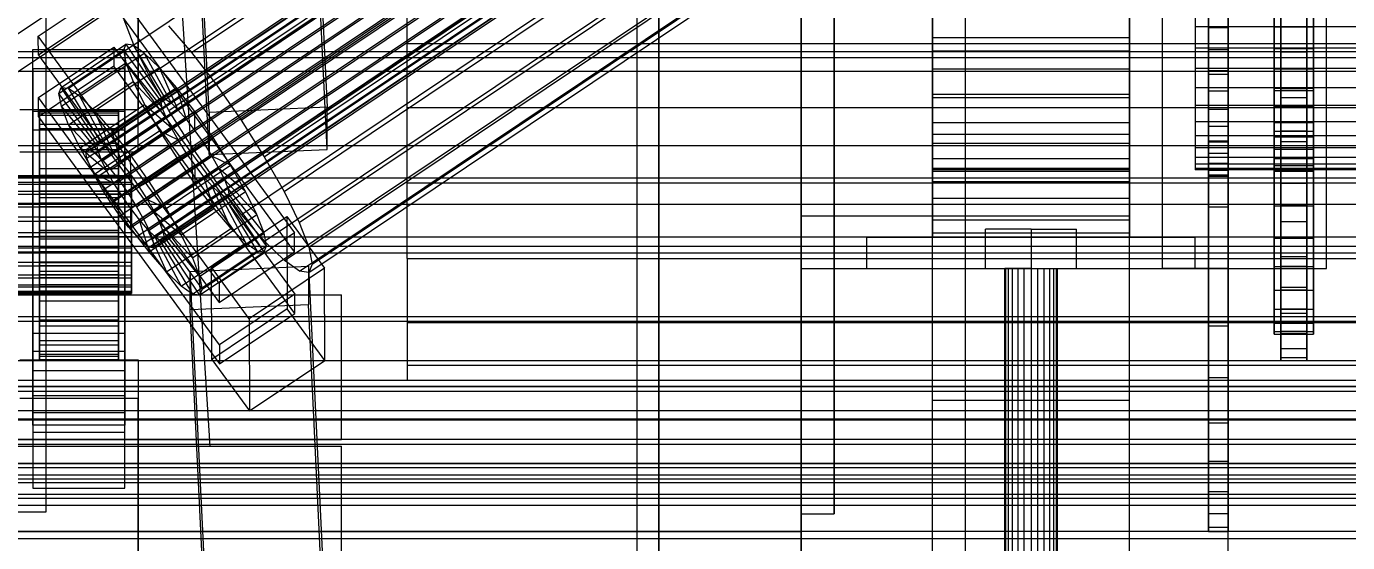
# Model space of a CAD drawing. Header units: millimetres. Extents: x -191664 to 191490, y -197311 to 10263.
# Drawn here: x 132 to 333.2, y -30899.7 to -30821.2 of the extents above; entities that cross this region are included whole.
import ezdxf

# ---------------------------------------------------------------- set-up
doc = ezdxf.new("R2010")
doc.units = ezdxf.units.MM
for name, color, linetype, lineweight in [('COTAS_USUARIO', 1, 'Continuous', 0), ('frontal_briquetadora', 7, 'Continuous', 0), ('frontal_C01', 7, 'Continuous', 0), ('frontal_C02', 7, 'Continuous', 0), ('frontal_C03', 7, 'Continuous', 0), ('frontal_C05', 7, 'Continuous', 0), ('frontal_C05-C03', 7, 'Continuous', 0), ('frontal_dos-mix', 7, 'Continuous', 0), ('frontal_mezcladora', 7, 'Continuous', 0), ('frontal_secador', 7, 'Continuous', 0)]:
    doc.layers.add(name, color=color, linetype=linetype, lineweight=lineweight)
doc.dimstyles.new('PLANTA_100', dxfattribs={"dimtxt": 250, "dimasz": 150, "dimexe": 150, "dimexo": 80, "dimgap": 100, "dimtad": 1, "dimtih": 1, "dimtoh": 1, "dimdec": 1, "dimdsep": 46, "dimcen": 0.09, "dimclrd": 1, "dimclre": 1, "dimclrt": 1, "dimadec": 0, "dimazin": 0, "dimtfac": 1, "dimtdec": 4, "dimtofl": 0, "dimtmove": 0, "dimatfit": 3, "dimfxl": 1, "dimtolj": 1, "dimtzin": 0, "dimarcsym": 0})

# ---------------------------------------------------------------- blocks, each defined once
blk = doc.blocks.new('*D104')
at = {"layer": 'COTAS_USUARIO', "color": 1, "lineweight": -2, "transparency": 16777216}
for p, q in [((1220, -30125), (1220, -29975)), ((100, -30275), (1370, -30275)), ((100, -30730), (1370, -30730)), ((1220, -30880), (1220, -31030))]:
    blk.add_line(p, q, dxfattribs=at)
at = {"layer": 'COTAS_USUARIO', "color": 1, "transparency": 16777216}
for points in [[(1195, -30125), (1245, -30125), (1220, -30275)], [(1195, -30880), (1245, -30880), (1220, -30730)]]:
    blk.add_solid(points, dxfattribs=at)
at = {"layer": 'Defpoints', "color": 0, "transparency": 16777216}
for p in [(20, -30275), (20, -30730), (1220, -30730)]:
    blk.add_point(p, dxfattribs=at)
blk = doc.blocks.new('*D105')
at = {"layer": 'COTAS_USUARIO', "color": 1, "lineweight": -2, "transparency": 16777216}
for p, q in [((1220, -30535), (1220, -30385)), ((100, -30685), (1370, -30685)), ((100, -30730), (1370, -30730)), ((1220, -30880), (1220, -31030))]:
    blk.add_line(p, q, dxfattribs=at)
at = {"layer": 'COTAS_USUARIO', "color": 1, "transparency": 16777216}
for points in [[(1195, -30535), (1245, -30535), (1220, -30685)], [(1195, -30880), (1245, -30880), (1220, -30730)]]:
    blk.add_solid(points, dxfattribs=at)
at = {"layer": 'Defpoints', "color": 0, "transparency": 16777216}
for p in [(20, -30685), (20, -30730), (1220, -30730)]:
    blk.add_point(p, dxfattribs=at)
blk = doc.blocks.new('*D112')
at = {"layer": 'COTAS_USUARIO', "color": 1, "lineweight": -2, "transparency": 16777216}
for p, q in [((1220, -30517.25), (1220, -30367.25)), ((100, -30667.25), (1370, -30667.25)), ((100, -30730), (1370, -30730)), ((1220, -30880), (1220, -31030))]:
    blk.add_line(p, q, dxfattribs=at)
at = {"layer": 'COTAS_USUARIO', "color": 1, "transparency": 16777216}
for points in [[(1195, -30517.25), (1245, -30517.25), (1220, -30667.25)], [(1195, -30880), (1245, -30880), (1220, -30730)]]:
    blk.add_solid(points, dxfattribs=at)
at = {"layer": 'Defpoints', "color": 0, "transparency": 16777216}
for p in [(20, -30667.25), (20, -30730), (1220, -30730)]:
    blk.add_point(p, dxfattribs=at)
blk = doc.blocks.new('*D113')
at = {"layer": 'COTAS_USUARIO', "color": 1, "lineweight": -2, "transparency": 16777216}
for p, q in [((1220, -30517.25), (1220, -30367.25)), ((100, -30667.25), (1370, -30667.25)), ((100, -30730), (1370, -30730)), ((1220, -30880), (1220, -31030))]:
    blk.add_line(p, q, dxfattribs=at)
at = {"layer": 'COTAS_USUARIO', "color": 1, "transparency": 16777216}
for points in [[(1195, -30517.25), (1245, -30517.25), (1220, -30667.25)], [(1195, -30880), (1245, -30880), (1220, -30730)]]:
    blk.add_solid(points, dxfattribs=at)
at = {"layer": 'Defpoints', "color": 0, "transparency": 16777216}
for p in [(20, -30667.25), (20, -30730), (1220, -30730)]:
    blk.add_point(p, dxfattribs=at)
blk = doc.blocks.new('*D114')
at = {"layer": 'COTAS_USUARIO', "color": 1, "lineweight": -2, "transparency": 16777216}
for p, q in [((1200, -30765), (1200, -30615)), ((80, -30915), (1350, -30915)), ((80, -31328.5), (1350, -31328.5)), ((1200, -31478.5), (1200, -31628.5))]:
    blk.add_line(p, q, dxfattribs=at)
at = {"layer": 'COTAS_USUARIO', "color": 1, "transparency": 16777216}
for points in [[(1175, -30765), (1225, -30765), (1200, -30915)], [(1175, -31478.5), (1225, -31478.5), (1200, -31328.5)]]:
    blk.add_solid(points, dxfattribs=at)
at = {"layer": 'Defpoints', "color": 0, "transparency": 16777216}
for p in [(0, -30915), (0, -31328.5), (1200, -31328.5)]:
    blk.add_point(p, dxfattribs=at)
blk = doc.blocks.new('*D120')
at = {"layer": 'COTAS_USUARIO', "color": 1, "lineweight": -2, "transparency": 16777216}
for p, q in [((1200, -30120), (1200, -29970)), ((80, -30270), (1350, -30270)), ((80, -30550), (1350, -30550)), ((1200, -30700), (1200, -30850))]:
    blk.add_line(p, q, dxfattribs=at)
at = {"layer": 'COTAS_USUARIO', "color": 1, "transparency": 16777216}
for points in [[(1175, -30120), (1225, -30120), (1200, -30270)], [(1175, -30700), (1225, -30700), (1200, -30550)]]:
    blk.add_solid(points, dxfattribs=at)
at = {"layer": 'Defpoints', "color": 0, "transparency": 16777216}
for p in [(0, -30270), (0, -30550), (1200, -30550)]:
    blk.add_point(p, dxfattribs=at)

msp = doc.modelspace()

# ---------------------------------------------------------------- linework, layer by layer
at = {"layer": 'frontal_briquetadora', "color": 251, "true_color": 0x53616b}
msp.add_line((315, -31000), (315, -30710), dxfattribs=at)
at = {"layer": 'frontal_C01', "color": 251, "true_color": 0x586d65}
for p, q in [((250, -31735.76), (250, -28680.37)), ((250, -28685.1), (250, -31740.5))]:
    msp.add_line(p, q, dxfattribs=at)
at = {"layer": 'frontal_C01', "color": 139, "true_color": 0x345e4e}
for p, q in [((228.3, -30987.38), (228.3, -30675.19)), ((228.3, -30680.88), (228.3, -30993.07))]:
    msp.add_line(p, q, dxfattribs=at)
at = {"layer": 'frontal_C01', "color": 139, "true_color": 0x354b57}
for p, q in [((159.83, -30834.27), (156.96, -30775.45)), ((174.94, -30774.66), (177.81, -30833.48)), ((177.81, -30839.88), (174.94, -30781.06)), ((159.83, -30840.67), (156.96, -30781.85)), ((149, -30788.78), (149, -30833.87)), ((149, -30840.27), (149, -30795.18)), ((430, -30825.93), (-430, -30825.93)), ((-425, -30827.99), (425, -30827.99)), ((149, -30833.87), (131, -30833.87)), ((149, -30840.27), (149, -30833.87)), ((177.81, -30833.48), (159.83, -30834.27)), ((177.81, -30839.88), (177.81, -30833.48)), ((159.83, -30834.27), (159.83, -30840.67)), ((425, -30839.36), (-425, -30839.36)), ((159.83, -30840.67), (177.81, -30839.88)), ((131, -30840.27), (149, -30840.27)), ((425, -30844.26), (-425, -30844.26)), ((-425, -30855.63), (425, -30855.63)), ((430, -30875.93), (-430, -30875.93)), ((430, -30880.93), (-430, -30880.93))]:
    msp.add_line(p, q, dxfattribs=at)
at = {"layer": 'frontal_C02', "color": 251, "true_color": 0x586d65}
for p, q in [((250, -31767.54), (250, -28976.99)), ((250, -28981.77), (250, -31772.31))]:
    msp.add_line(p, q, dxfattribs=at)
at = {"layer": 'frontal_C02', "color": 9, "true_color": 0xbac6cb}
for p, q in [((141.04, -30840.3), (354.84, -30697.06)), ((141.22, -30839.86), (355.02, -30696.62)), ((141.73, -30839.93), (355.53, -30696.69)), ((142.55, -30840.5), (356.35, -30697.26)), ((141.22, -30841.22), (355.02, -30697.98)), ((143.62, -30841.55), (357.42, -30698.3)), ((141.74, -30842.56), (355.54, -30699.32)), ((142.56, -30844.22), (356.36, -30700.98)), ((144.86, -30842.98), (358.66, -30699.74)), ((143.64, -30846.1), (357.43, -30702.86)), ((360, -30701.48), (146.2, -30844.72)), ((144.88, -30848.06), (358.68, -30704.82)), ((147.53, -30846.63), (361.33, -30703.39)), ((146.22, -30849.98), (360.02, -30706.74)), ((148.78, -30848.59), (362.58, -30705.35)), ((149.85, -30850.47), (363.65, -30707.23)), ((147.55, -30851.71), (361.35, -30708.47)), ((150.67, -30852.14), (364.47, -30708.9)), ((148.8, -30853.15), (362.6, -30709.91)), ((149.86, -30854.19), (363.66, -30710.95)), ((151.19, -30853.48), (364.99, -30710.23)), ((151.37, -30854.4), (365.17, -30711.15)), ((150.68, -30854.77), (364.48, -30711.53)), ((151.2, -30854.84), (364.99, -30711.6)), ((141.04, -30840.3), (141.22, -30839.86)), ((141.22, -30839.86), (141.73, -30839.93)), ((141.73, -30839.93), (142.55, -30840.5)), ((141.22, -30841.22), (141.04, -30840.3)), ((141.74, -30842.56), (141.22, -30841.22)), ((142.55, -30840.5), (143.62, -30841.55)), ((143.62, -30841.55), (144.86, -30842.98)), ((-148, -30843.83), (148, -30843.83)), ((-148, -30844.06), (148, -30844.06)), ((142.56, -30844.22), (141.74, -30842.56)), ((144.86, -30842.98), (146.2, -30844.72)), ((148, -30844.06), (148, -30843.83)), ((148, -30843.83), (148, -30844.22)), ((148, -30844.88), (148, -30844.06)), ((-148, -30844.22), (148, -30844.22)), ((-148, -30844.88), (148, -30844.88)), ((-148, -30845.19), (148, -30845.19)), ((143.64, -30846.1), (142.56, -30844.22)), ((144.88, -30848.06), (143.64, -30846.1)), ((146.2, -30844.72), (147.53, -30846.63)), ((148, -30844.22), (148, -30845.19)), ((148, -30846.25), (148, -30844.88)), ((148, -30845.19), (148, -30846.69)), ((-148, -30846.25), (148, -30846.25)), ((-148, -30846.69), (148, -30846.69)), ((-148, -30848.06), (148, -30848.06)), ((146.22, -30849.98), (144.88, -30848.06)), ((147.53, -30846.63), (148.78, -30848.59)), ((148, -30848.06), (148, -30846.25)), ((148, -30846.69), (148, -30848.6)), ((148, -30850.2), (148, -30848.06)), ((-148, -30848.6), (148, -30848.6)), ((147.55, -30851.71), (146.22, -30849.98)), ((148, -30848.6), (148, -30850.8)), ((148.78, -30848.59), (149.85, -30850.47)), ((148, -30850.2), (-148, -30850.2)), ((-148, -30850.8), (148, -30850.8)), ((148.8, -30853.15), (147.55, -30851.71)), ((148, -30852.51), (148, -30850.2)), ((148, -30850.8), (148, -30853.14)), ((149.85, -30850.47), (150.67, -30852.14)), ((150.67, -30852.14), (151.19, -30853.48)), ((-148, -30852.51), (148, -30852.51)), ((-148, -30853.14), (148, -30853.14)), ((148, -30854.85), (148, -30852.51)), ((148, -30853.14), (148, -30855.46)), ((149.86, -30854.19), (148.8, -30853.15)), ((150.68, -30854.77), (149.86, -30854.19)), ((151.19, -30853.48), (151.37, -30854.4)), ((-148, -30854.85), (148, -30854.85)), ((-148, -30855.46), (148, -30855.46)), ((148, -30857.05), (148, -30854.85)), ((148, -30855.46), (148, -30857.6)), ((151.2, -30854.84), (150.68, -30854.77)), ((151.37, -30854.4), (151.2, -30854.84)), ((-148, -30857.05), (148, -30857.05)), ((-148, -30857.6), (148, -30857.6)), ((148, -30858.97), (148, -30857.05)), ((148, -30857.6), (148, -30859.41)), ((-148, -30858.97), (148, -30858.97)), ((-148, -30859.41), (148, -30859.41)), ((148, -30860.46), (148, -30858.97)), ((148, -30859.41), (148, -30860.77)), ((-148, -30860.46), (148, -30860.46)), ((-148, -30860.77), (148, -30860.77)), ((-148, -30861.43), (148, -30861.43)), ((-148, -30861.6), (148, -30861.6)), ((-148, -30861.82), (148, -30861.82)), ((148, -30861.43), (148, -30860.46)), ((148, -30860.77), (148, -30861.6)), ((148, -30861.82), (148, -30861.43)), ((148, -30861.6), (148, -30861.82))]:
    msp.add_line(p, q, dxfattribs=at)
at = {"layer": 'frontal_C02', "color": 252, "true_color": 0x83939a}
for p, q in [((148.35, -30823.95), (332.66, -30700.47)), ((157.15, -30825.15), (341.46, -30701.67)), ((150.67, -30828.65), (334.98, -30705.17)), ((345.23, -30706.56), (160.92, -30830.05)), ((153.69, -30833.95), (338, -30710.47)), ((164.69, -30835.45), (349, -30711.96)), ((157.21, -30839.49), (341.52, -30716.01)), ((168.21, -30840.99), (352.52, -30717.5)), ((160.98, -30844.89), (345.29, -30721.41)), ((171.23, -30846.29), (355.54, -30722.8)), ((164.75, -30849.79), (349.06, -30726.3)), ((173.55, -30850.98), (357.86, -30727.5)), ((168.26, -30853.84), (352.57, -30730.36)), ((175.02, -30854.76), (359.33, -30731.28)), ((171.28, -30856.78), (355.58, -30733.3)), ((173.58, -30858.41), (357.89, -30734.92)), ((175.03, -30858.61), (359.34, -30735.12)), ((175.52, -30857.36), (359.83, -30733.88)), ((148.35, -30823.95), (146.89, -30820.18)), ((153.64, -30821.09), (157.15, -30825.15)), ((150.67, -30828.65), (148.35, -30823.95)), ((157.15, -30825.15), (160.92, -30830.05)), ((153.69, -30833.95), (150.67, -30828.65)), ((160.92, -30830.05), (164.69, -30835.45)), ((157.21, -30839.49), (153.69, -30833.95)), ((164.69, -30835.45), (168.21, -30840.99)), ((160.98, -30844.89), (157.21, -30839.49)), ((168.21, -30840.99), (171.23, -30846.29)), ((164.75, -30849.79), (160.98, -30844.89)), ((171.23, -30846.29), (173.55, -30850.98)), ((168.26, -30853.84), (164.75, -30849.79)), ((173.55, -30850.98), (175.02, -30854.76)), ((171.28, -30856.78), (168.26, -30853.84)), ((175.02, -30854.76), (175.52, -30857.36)), ((173.58, -30858.41), (171.28, -30856.78)), ((175.52, -30857.36), (175.03, -30858.61)), ((175.03, -30858.61), (173.58, -30858.41))]:
    msp.add_line(p, q, dxfattribs=at)
at = {"layer": 'frontal_C02', "color": 139, "true_color": 0x345e4e}
for p, q in [((228.3, -30756.94), (130, -30822.8)), ((228.3, -31041.76), (228.3, -30756.94)), ((130, -30828.54), (228.3, -30762.68)), ((228.3, -30762.68), (228.3, -31047.5))]:
    msp.add_line(p, q, dxfattribs=at)
at = {"layer": 'frontal_C02', "color": 139, "true_color": 0x354b57}
for p, q in [((133.81, -30822.65), (145.28, -30814.96)), ((145.28, -30814.96), (172.81, -30852.56)), ((145.29, -30817.89), (133.82, -30825.57)), ((172.82, -30855.48), (145.29, -30817.89)), ((133.82, -30825.57), (133.81, -30822.65)), ((161.34, -30860.24), (133.81, -30822.65)), ((133, -30827.62), (133, -30824.69)), ((133, -30824.69), (147, -30824.69)), ((133, -30870.6), (133, -30824.69)), ((133.82, -30825.57), (161.35, -30863.16)), ((133.85, -30832), (145.32, -30824.32)), ((145.32, -30824.32), (145.33, -30827.24)), ((145.32, -30824.32), (172.85, -30861.91)), ((147, -30824.69), (147, -30827.62)), ((147, -30824.69), (147, -30870.6)), ((147, -30827.62), (133, -30827.62)), ((133, -30827.62), (133, -30873.52)), ((145.33, -30827.24), (133.86, -30834.92)), ((172.86, -30864.83), (145.33, -30827.24)), ((147, -30873.52), (147, -30827.62)), ((133.86, -30834.92), (133.85, -30832)), ((161.38, -30869.59), (133.85, -30832)), ((133, -30836.97), (133, -30834.05)), ((133, -30834.05), (147, -30834.05)), ((133, -30879.95), (133, -30834.05)), ((147, -30834.05), (147, -30836.97)), ((147, -30834.05), (147, -30879.95)), ((133.86, -30834.92), (161.39, -30872.52)), ((147, -30836.97), (133, -30836.97)), ((133, -30836.97), (133, -30882.87)), ((147, -30882.87), (147, -30836.97)), ((430, -30848.25), (-430, -30848.25)), ((160.19, -30857.8), (171.66, -30850.11)), ((171.66, -30850.11), (171.72, -30864.14)), ((171.66, -30850.11), (177.39, -30857.95)), ((430, -30853.25), (-430, -30853.25)), ((172.81, -30852.56), (161.34, -30860.24)), ((172.82, -30855.48), (172.81, -30852.56)), ((161.35, -30863.16), (172.82, -30855.48)), ((156.96, -30858.44), (174.94, -30857.65)), ((160.25, -30871.83), (160.19, -30857.8)), ((165.93, -30865.63), (160.19, -30857.8)), ((177.39, -30857.95), (165.93, -30865.63)), ((174.94, -30857.65), (174.94, -30863.5)), ((174.94, -30857.65), (177.81, -30917.03)), ((177.45, -30871.97), (177.39, -30857.95)), ((156.96, -30864.29), (156.96, -30858.44)), ((159.83, -30917.82), (156.96, -30858.44)), ((161.34, -30860.24), (161.35, -30863.16)), ((172.85, -30861.91), (161.38, -30869.59)), ((172.86, -30864.83), (172.85, -30861.91)), ((174.94, -30863.5), (156.96, -30864.29)), ((171.72, -30864.14), (160.25, -30871.83)), ((177.45, -30871.97), (171.72, -30864.14)), ((177.81, -30922.87), (174.94, -30863.5)), ((159.83, -30923.67), (156.96, -30864.29)), ((161.39, -30872.52), (172.86, -30864.83)), ((165.93, -30865.63), (165.98, -30879.66)), ((133, -30881.84), (133, -30867.81)), ((133, -30867.81), (147, -30867.81)), ((133, -30877.37), (133, -30867.81)), ((147, -30867.81), (147, -30881.84)), ((147, -30867.81), (147, -30877.37)), ((161.38, -30869.59), (161.39, -30872.52)), ((131, -30871.9), (149, -30871.9)), ((147, -30870.6), (133, -30870.6)), ((133, -30870.6), (133, -30873.52)), ((147, -30873.52), (147, -30870.6)), ((149, -30871.9), (149, -30877.75)), ((149, -30871.9), (149, -30917.42)), ((160.25, -30871.83), (165.98, -30879.66)), ((165.98, -30879.66), (177.45, -30871.97)), ((133, -30873.52), (147, -30873.52)), ((149, -30877.75), (131, -30877.75)), ((147, -30877.37), (133, -30877.37)), ((133, -30877.37), (133, -30891.4)), ((147, -30891.4), (147, -30877.37)), ((149, -30923.27), (149, -30877.75)), ((147, -30879.95), (133, -30879.95)), ((133, -30879.95), (133, -30882.87)), ((147, -30882.87), (147, -30879.95)), ((147, -30881.84), (133, -30881.84)), ((133, -30881.84), (133, -30891.4)), ((147, -30891.4), (147, -30881.84)), ((133, -30882.87), (147, -30882.87)), ((133, -30891.4), (147, -30891.4))]:
    msp.add_line(p, q, dxfattribs=at)
at = {"layer": 'frontal_C02', "color": 155, "true_color": 0x617580}
for p, q in [((137.31, -30830.44), (147.14, -30823.85)), ((138.4, -30830.59), (148.23, -30824)), ((147.14, -30823.85), (146.78, -30824.78)), ((148.23, -30824), (147.14, -30823.85)), ((147.14, -30823.85), (152.69, -30832.17)), ((149.95, -30825.22), (148.23, -30824)), ((148.23, -30824), (153.2, -30832.24)), ((136.95, -30831.37), (146.78, -30824.78)), ((140.12, -30831.8), (149.95, -30825.22)), ((146.78, -30824.78), (152.51, -30832.62)), ((146.78, -30824.78), (147.15, -30826.73)), ((152.21, -30827.41), (149.95, -30825.22)), ((149.95, -30825.22), (154.02, -30832.82)), ((137.32, -30833.31), (147.15, -30826.73)), ((142.38, -30834), (152.21, -30827.41)), ((147.15, -30826.73), (152.69, -30833.54)), ((147.15, -30826.73), (148.25, -30829.55)), ((154.83, -30830.45), (152.21, -30827.41)), ((152.21, -30827.41), (155.08, -30833.86)), ((138.42, -30836.14), (148.25, -30829.55)), ((148.25, -30829.55), (153.21, -30834.87)), ((148.25, -30829.55), (149.99, -30833.07)), ((136.95, -30831.37), (137.31, -30830.44)), ((142.68, -30839.2), (136.95, -30831.37)), ((137.32, -30833.31), (136.95, -30831.37)), ((142.86, -30838.76), (137.31, -30830.44)), ((137.31, -30830.44), (138.4, -30830.59)), ((143.37, -30838.83), (138.4, -30830.59)), ((138.4, -30830.59), (140.12, -30831.8)), ((144.19, -30839.41), (140.12, -30831.8)), ((140.12, -30831.8), (142.38, -30834)), ((145, -30837.03), (154.83, -30830.45)), ((157.65, -30834.11), (154.83, -30830.45)), ((154.83, -30830.45), (156.33, -30835.3)), ((134, -30843.83), (134, -30833.84)), ((134, -30833.84), (134, -30834.32)), ((134, -30833.84), (146, -30833.84)), ((134, -30834.66), (134, -30833.84)), ((142.86, -30840.12), (137.32, -30833.31)), ((138.42, -30836.14), (137.32, -30833.31)), ((140.16, -30839.65), (149.99, -30833.07)), ((145.26, -30840.45), (142.38, -30834)), ((142.38, -30834), (145, -30837.03)), ((152.51, -30832.62), (142.68, -30839.2)), ((152.69, -30832.17), (142.86, -30838.76)), ((152.69, -30833.54), (142.86, -30840.12)), ((153.2, -30832.24), (143.37, -30838.83)), ((154.02, -30832.82), (144.19, -30839.41)), ((155.08, -30833.86), (145.26, -30840.45)), ((146, -30834.32), (146, -30833.84)), ((146, -30833.84), (146, -30843.83)), ((146, -30833.84), (146, -30834.66)), ((149.99, -30833.07), (154.03, -30836.54)), ((149.99, -30833.07), (152.25, -30837.03)), ((152.51, -30832.62), (152.69, -30832.17)), ((152.69, -30833.54), (152.51, -30832.62)), ((152.69, -30832.17), (153.2, -30832.24)), ((153.21, -30834.87), (152.69, -30833.54)), ((153.2, -30832.24), (154.02, -30832.82)), ((154.02, -30832.82), (155.08, -30833.86)), ((155.08, -30833.86), (156.33, -30835.3)), ((134, -30844.06), (134, -30834.32)), ((134, -30834.32), (134, -30836.05)), ((134, -30834.32), (146, -30834.32)), ((134, -30844.22), (134, -30834.66)), ((134, -30834.66), (146, -30834.66)), ((134, -30836.71), (134, -30834.66)), ((134, -30844.88), (134, -30836.05)), ((134, -30836.05), (134, -30838.93)), ((134, -30836.05), (146, -30836.05)), ((153.21, -30834.87), (143.38, -30841.46)), ((146, -30836.05), (146, -30834.32)), ((146, -30834.32), (146, -30844.06)), ((146, -30834.66), (146, -30844.22)), ((146, -30834.66), (146, -30836.71)), ((146, -30838.93), (146, -30836.05)), ((146, -30836.05), (146, -30844.88)), ((156.33, -30835.3), (146.5, -30841.88)), ((157.65, -30834.11), (147.82, -30840.7)), ((154.03, -30836.54), (153.21, -30834.87)), ((156.33, -30835.3), (157.66, -30837.03)), ((157.66, -30837.03), (157.65, -30834.11)), ((160.47, -30838.15), (157.65, -30834.11)), ((134, -30845.19), (134, -30836.71)), ((134, -30836.71), (146, -30836.71)), ((134, -30839.87), (134, -30836.71)), ((143.38, -30841.46), (138.42, -30836.14)), ((140.16, -30839.65), (138.42, -30836.14)), ((142.42, -30843.62), (152.25, -30837.03)), ((154.03, -30836.54), (144.2, -30843.13)), ((146.5, -30841.88), (145, -30837.03)), ((145, -30837.03), (147.82, -30840.7)), ((146, -30836.71), (146, -30845.19)), ((146, -30836.71), (146, -30839.87)), ((147.83, -30843.62), (157.66, -30837.03)), ((152.25, -30837.03), (155.1, -30838.42)), ((152.25, -30837.03), (154.88, -30841.18)), ((155.1, -30838.42), (154.03, -30836.54)), ((157.66, -30837.03), (159, -30838.95)), ((134, -30846.25), (134, -30838.93)), ((134, -30838.93), (134, -30842.76)), ((134, -30838.93), (146, -30838.93)), ((134, -30846.69), (134, -30839.87)), ((134, -30839.87), (146, -30839.87)), ((134, -30843.91), (134, -30839.87)), ((144.2, -30843.13), (140.16, -30839.65)), ((142.42, -30843.62), (140.16, -30839.65)), ((142.86, -30838.76), (142.68, -30839.2)), ((142.68, -30839.2), (142.86, -30840.12)), ((143.37, -30838.83), (142.86, -30838.76)), ((144.19, -30839.41), (143.37, -30838.83)), ((145.26, -30840.45), (144.19, -30839.41)), ((155.1, -30838.42), (145.27, -30845)), ((146, -30842.76), (146, -30838.93)), ((146, -30838.93), (146, -30846.25)), ((146, -30839.87), (146, -30846.69)), ((146, -30839.87), (146, -30843.91)), ((159, -30838.95), (149.17, -30845.53)), ((150.64, -30844.74), (160.47, -30838.15)), ((156.35, -30840.38), (155.1, -30838.42)), ((160.47, -30838.15), (159, -30838.95)), ((159, -30838.95), (160.25, -30840.91)), ((163.1, -30842.3), (160.47, -30838.15)), ((142.86, -30840.12), (143.38, -30841.46)), ((143.38, -30841.46), (144.2, -30843.13)), ((145.05, -30847.76), (154.88, -30841.18)), ((146.5, -30841.88), (145.26, -30840.45)), ((147.83, -30843.62), (146.5, -30841.88)), ((156.35, -30840.38), (146.52, -30846.97)), ((147.82, -30840.7), (147.83, -30843.62)), ((147.82, -30840.7), (150.64, -30844.74)), ((160.25, -30840.91), (150.42, -30847.5)), ((154.88, -30841.18), (156.35, -30840.38)), ((154.88, -30841.18), (157.7, -30845.22)), ((157.69, -30842.29), (156.35, -30840.38)), ((163.1, -30842.3), (160.25, -30840.91)), ((160.25, -30840.91), (161.32, -30842.79)), ((134, -30848.06), (134, -30842.76)), ((134, -30842.76), (134, -30847.27)), ((134, -30842.76), (146, -30842.76)), ((134, -30844.06), (134, -30843.83)), ((146, -30843.83), (134, -30843.83)), ((134, -30843.83), (134, -30844.22)), ((134, -30848.6), (134, -30843.91)), ((134, -30843.91), (146, -30843.91)), ((134, -30848.55), (134, -30843.91)), ((134, -30844.88), (134, -30844.06)), ((146, -30844.06), (134, -30844.06)), ((145.27, -30845), (142.42, -30843.62)), ((145.05, -30847.76), (142.42, -30843.62)), ((144.2, -30843.13), (145.27, -30845)), ((146, -30847.27), (146, -30842.76)), ((146, -30842.76), (146, -30848.06)), ((146, -30843.83), (146, -30844.06)), ((146, -30844.22), (146, -30843.83)), ((146, -30843.91), (146, -30848.6)), ((146, -30843.91), (146, -30848.55)), ((146, -30844.06), (146, -30844.88)), ((149.17, -30845.53), (147.83, -30843.62)), ((157.69, -30842.29), (147.86, -30848.88)), ((159.02, -30844.03), (149.19, -30850.61)), ((161.32, -30842.79), (151.49, -30849.37)), ((153.27, -30848.88), (163.1, -30842.3)), ((157.7, -30845.22), (157.69, -30842.29)), ((159.02, -30844.03), (157.69, -30842.29)), ((160.52, -30848.88), (159.02, -30844.03)), ((160.27, -30845.47), (159.02, -30844.03)), ((165.37, -30846.26), (161.32, -30842.79)), ((161.32, -30842.79), (162.14, -30844.45)), ((165.37, -30846.26), (163.1, -30842.3)), ((146, -30844.22), (134, -30844.22)), ((134, -30844.22), (134, -30845.19)), ((134, -30846.25), (134, -30844.88)), ((146, -30844.88), (134, -30844.88)), ((146, -30845.19), (134, -30845.19)), ((134, -30845.19), (134, -30846.69)), ((145.27, -30845), (146.52, -30846.97)), ((146, -30845.19), (146, -30844.22)), ((146, -30844.88), (146, -30846.25)), ((146, -30846.69), (146, -30845.19)), ((147.87, -30851.8), (157.7, -30845.22)), ((149.17, -30845.53), (150.64, -30844.74)), ((150.42, -30847.5), (149.17, -30845.53)), ((160.27, -30845.47), (150.44, -30852.05)), ((150.64, -30844.74), (153.27, -30848.88)), ((162.14, -30844.45), (152.31, -30851.04)), ((162.66, -30845.79), (152.83, -30852.38)), ((157.7, -30845.22), (160.52, -30848.88)), ((163.14, -30851.91), (160.27, -30845.47)), ((161.33, -30846.51), (160.27, -30845.47)), ((167.1, -30849.77), (162.14, -30844.45)), ((162.14, -30844.45), (162.66, -30845.79)), ((168.2, -30852.6), (162.66, -30845.79)), ((162.66, -30845.79), (162.84, -30846.71)), ((134, -30848.06), (134, -30846.25)), ((146, -30846.25), (134, -30846.25)), ((146, -30846.69), (134, -30846.69)), ((134, -30846.69), (134, -30848.6)), ((134, -30847.27), (134, -30850.2)), ((146, -30847.27), (134, -30847.27)), ((134, -30847.27), (134, -30852.17)), ((134, -30850.2), (134, -30848.06)), ((146, -30848.06), (134, -30848.06)), ((146.52, -30846.97), (145.05, -30847.76)), ((147.87, -30851.8), (145.05, -30847.76)), ((146, -30846.25), (146, -30848.06)), ((146, -30848.6), (146, -30846.69)), ((146, -30850.2), (146, -30847.27)), ((146, -30852.17), (146, -30847.27)), ((146, -30848.06), (146, -30850.2)), ((146.52, -30846.97), (147.86, -30848.88)), ((151.49, -30849.37), (150.42, -30847.5)), ((150.42, -30847.5), (153.27, -30848.88)), ((161.33, -30846.51), (151.5, -30853.09)), ((162.15, -30847.08), (152.32, -30853.67)), ((162.66, -30847.15), (152.83, -30853.74)), ((162.84, -30846.71), (153.01, -30853.3)), ((155.54, -30852.85), (165.37, -30846.26)), ((165.4, -30854.11), (161.33, -30846.51)), ((162.15, -30847.08), (161.33, -30846.51)), ((167.12, -30855.33), (162.15, -30847.08)), ((162.66, -30847.15), (162.15, -30847.08)), ((162.84, -30846.71), (162.66, -30847.15)), ((168.21, -30855.47), (162.66, -30847.15)), ((168.57, -30854.54), (162.84, -30846.71)), ((167.1, -30849.77), (165.37, -30846.26)), ((134, -30850.8), (134, -30848.55)), ((134, -30848.55), (146, -30848.55)), ((134, -30853.49), (134, -30848.55)), ((146, -30848.6), (134, -30848.6)), ((134, -30848.6), (134, -30850.8)), ((146, -30848.55), (146, -30850.8)), ((146, -30848.55), (146, -30853.49)), ((146, -30850.8), (146, -30848.6)), ((147.86, -30848.88), (147.87, -30851.8)), ((147.86, -30848.88), (149.19, -30850.61)), ((150.69, -30855.47), (160.52, -30848.88)), ((152.31, -30851.04), (151.49, -30849.37)), ((151.49, -30849.37), (155.54, -30852.85)), ((153.27, -30848.88), (155.54, -30852.85)), ((157.27, -30856.36), (167.1, -30849.77)), ((160.52, -30848.88), (163.14, -30851.91)), ((168.2, -30852.6), (167.1, -30849.77)), ((134, -30850.2), (146, -30850.2)), ((134, -30852.51), (134, -30850.2)), ((146, -30850.8), (134, -30850.8)), ((134, -30850.8), (134, -30853.14)), ((134, -30852.51), (134, -30852.17)), ((134, -30852.17), (134, -30857.1)), ((134, -30852.17), (146, -30852.17)), ((146, -30850.2), (146, -30852.51)), ((146, -30853.14), (146, -30850.8)), ((146, -30857.1), (146, -30852.17)), ((146, -30852.17), (146, -30852.51)), ((150.69, -30855.47), (147.87, -30851.8)), ((149.19, -30850.61), (150.69, -30855.47)), ((149.19, -30850.61), (150.44, -30852.05)), ((150.44, -30852.05), (153.31, -30858.5)), ((150.44, -30852.05), (151.5, -30853.09)), ((152.83, -30852.38), (152.31, -30851.04)), ((152.31, -30851.04), (157.27, -30856.36)), ((153.31, -30858.5), (163.14, -30851.91)), ((163.14, -30851.91), (165.4, -30854.11)), ((134, -30854.85), (134, -30852.51)), ((146, -30852.51), (134, -30852.51)), ((134, -30853.14), (134, -30853.49)), ((146, -30853.14), (134, -30853.14)), ((134, -30853.14), (134, -30855.46)), ((134, -30853.49), (146, -30853.49)), ((134, -30858.38), (134, -30853.49)), ((146, -30852.51), (146, -30854.85)), ((146, -30853.49), (146, -30853.14)), ((146, -30855.46), (146, -30853.14)), ((146, -30853.49), (146, -30858.38)), ((151.5, -30853.09), (155.57, -30860.7)), ((151.5, -30853.09), (152.32, -30853.67)), ((152.32, -30853.67), (157.29, -30861.91)), ((152.32, -30853.67), (152.83, -30853.74)), ((153.01, -30853.3), (152.83, -30852.38)), ((152.83, -30852.38), (158.37, -30859.19)), ((152.83, -30853.74), (153.01, -30853.3)), ((152.83, -30853.74), (158.38, -30862.06)), ((153.01, -30853.3), (158.74, -30861.13)), ((155.54, -30852.85), (157.27, -30856.36)), ((155.57, -30860.7), (165.4, -30854.11)), ((158.37, -30859.19), (168.2, -30852.6)), ((165.4, -30854.11), (167.12, -30855.33)), ((168.57, -30854.54), (168.2, -30852.6)), ((134, -30857.05), (134, -30854.85)), ((134, -30854.85), (134, -30857.1)), ((146, -30854.85), (134, -30854.85)), ((134, -30855.46), (134, -30858.38)), ((146, -30855.46), (134, -30855.46)), ((134, -30855.46), (134, -30857.6)), ((146, -30857.1), (146, -30854.85)), ((146, -30854.85), (146, -30857.05)), ((146, -30858.38), (146, -30855.46)), ((146, -30857.6), (146, -30855.46)), ((153.31, -30858.5), (150.69, -30855.47)), ((157.29, -30861.91), (167.12, -30855.33)), ((158.38, -30862.06), (168.21, -30855.47)), ((158.74, -30861.13), (168.57, -30854.54)), ((167.12, -30855.33), (168.21, -30855.47)), ((168.21, -30855.47), (168.57, -30854.54)), ((134, -30858.97), (134, -30857.05)), ((134, -30857.05), (134, -30861.75)), ((146, -30857.05), (134, -30857.05)), ((134, -30857.1), (134, -30861.75)), ((134, -30857.1), (146, -30857.1)), ((134, -30857.6), (134, -30862.89)), ((146, -30857.6), (134, -30857.6)), ((134, -30857.6), (134, -30859.41)), ((146, -30861.75), (146, -30857.05)), ((146, -30857.05), (146, -30858.97)), ((146, -30861.75), (146, -30857.1)), ((146, -30862.89), (146, -30857.6)), ((146, -30859.41), (146, -30857.6)), ((157.27, -30856.36), (158.37, -30859.19)), ((134, -30858.38), (146, -30858.38)), ((134, -30862.89), (134, -30858.38)), ((134, -30860.46), (134, -30858.97)), ((134, -30858.97), (134, -30865.79)), ((146, -30858.97), (134, -30858.97)), ((134, -30859.41), (134, -30866.72)), ((146, -30859.41), (134, -30859.41)), ((134, -30859.41), (134, -30860.77)), ((146, -30858.38), (146, -30862.89)), ((146, -30865.79), (146, -30858.97)), ((146, -30858.97), (146, -30860.46)), ((146, -30866.72), (146, -30859.41)), ((146, -30860.77), (146, -30859.41)), ((155.57, -30860.7), (153.31, -30858.5)), ((158.37, -30859.19), (158.74, -30861.13)), ((134, -30861.43), (134, -30860.46)), ((134, -30860.46), (134, -30868.94)), ((146, -30860.46), (134, -30860.46)), ((134, -30860.77), (134, -30869.6)), ((146, -30860.77), (134, -30860.77)), ((134, -30860.77), (134, -30861.6)), ((134, -30861.82), (134, -30861.43)), ((134, -30861.43), (134, -30871)), ((146, -30861.43), (134, -30861.43)), ((134, -30861.6), (134, -30871.34)), ((146, -30861.6), (134, -30861.6)), ((134, -30861.6), (134, -30861.82)), ((134, -30861.75), (134, -30865.79)), ((134, -30861.75), (146, -30861.75)), ((134, -30861.82), (134, -30871.82)), ((146, -30861.82), (134, -30861.82)), ((146, -30868.94), (146, -30860.46)), ((146, -30860.46), (146, -30861.43)), ((146, -30869.6), (146, -30860.77)), ((146, -30861.6), (146, -30860.77)), ((146, -30871), (146, -30861.43)), ((146, -30861.43), (146, -30861.82)), ((146, -30871.34), (146, -30861.6)), ((146, -30861.82), (146, -30861.6)), ((146, -30865.79), (146, -30861.75)), ((146, -30871.82), (146, -30861.82)), ((157.29, -30861.91), (155.57, -30860.7)), ((158.38, -30862.06), (157.29, -30861.91)), ((158.74, -30861.13), (158.38, -30862.06)), ((134, -30862.89), (146, -30862.89)), ((134, -30866.72), (134, -30862.89)), ((146, -30862.89), (146, -30866.72)), ((134, -30865.79), (134, -30868.94)), ((134, -30865.79), (146, -30865.79)), ((146, -30868.94), (146, -30865.79)), ((134, -30866.72), (146, -30866.72)), ((134, -30869.6), (134, -30866.72)), ((146, -30866.72), (146, -30869.6)), ((134, -30868.94), (134, -30871)), ((134, -30868.94), (146, -30868.94)), ((134, -30869.6), (146, -30869.6)), ((134, -30871.34), (134, -30869.6)), ((146, -30871), (146, -30868.94)), ((146, -30869.6), (146, -30871.34)), ((134, -30871), (134, -30871.82)), ((134, -30871), (146, -30871)), ((134, -30871.34), (146, -30871.34)), ((134, -30871.82), (134, -30871.34)), ((134, -30871.82), (146, -30871.82)), ((146, -30871.82), (146, -30871)), ((146, -30871.34), (146, -30871.82))]:
    msp.add_line(p, q, dxfattribs=at)
at = {"layer": 'frontal_C03', "color": 251, "true_color": 0x586d65}
for p, q in [((250, -31246.31), (250, -28596.31)), ((250, -28601.12), (250, -31251.12))]:
    msp.add_line(p, q, dxfattribs=at)
at = {"layer": 'frontal_C03', "color": 139, "true_color": 0x345e4e}
for p, q in [((250, -30953.66), (250, -30689.74)), ((250, -30695.51), (250, -30959.44))]:
    msp.add_line(p, q, dxfattribs=at)
at = {"layer": 'frontal_C03', "color": 139, "true_color": 0x354b57}
for p, q in [((-450, -30854.6), (450, -30854.6)), ((450, -30865.37), (-450, -30865.37)), ((450, -30888.31), (-450, -30888.31)), ((-450, -30899.08), (450, -30899.08))]:
    msp.add_line(p, q, dxfattribs=at)
at = {"layer": 'frontal_C05', "color": 251, "true_color": 0x596770}
for p, q in [((270, -30858), (270, -30730)), ((305, -30858), (305, -30730)), ((315, -30858), (315, -30730)), ((330, -30858), (330, -30730)), ((270, -30918), (270, -30858)), ((270, -30878), (270, -30858)), ((270, -30858), (330, -30858)), ((300, -30918), (300, -30858)), ((300, -30878), (300, -30858)), ((315, -30858), (305, -30858)), ((270, -30878), (300, -30878))]:
    msp.add_line(p, q, dxfattribs=at)
at = {"layer": 'frontal_C05', "color": 251, "true_color": 0x5c6a72}
for p, q in [((270, -30858), (270, -30758)), ((300, -30858), (300, -30758)), ((270, -30844.75), (300, -30844.75)), ((270, -30853.25), (270, -30844.75)), ((300, -30853.25), (300, -30844.75)), ((260, -30853.25), (310, -30853.25)), ((260, -30858), (260, -30853.25)), ((310, -30858), (310, -30853.25)), ((260, -30858), (310, -30858)), ((270, -30858), (300, -30858)), ((270, -30923.75), (270, -30858)), ((300, -30923.75), (300, -30858))]:
    msp.add_line(p, q, dxfattribs=at)
at = {"layer": 'frontal_C05', "color": 117, "true_color": 0x376c5b}
for p, q in [((250, -30827.64), (250, -30808.36)), ((250, -30818), (250, -30837.58)), ((250, -30818), (250, -30835.8)), ((250, -30846.37), (250, -30827.64)), ((250, -30835.8), (250, -30852.71)), ((250, -30837.58), (250, -30856.18)), ((250, -30863.45), (250, -30846.37)), ((250, -30852.71), (250, -30867.88)), ((250, -30856.18), (250, -30872.87)), ((250, -30877.88), (250, -30863.45)), ((250, -30867.88), (250, -30880.55)), ((250, -30872.87), (250, -30886.8)), ((250, -30888.84), (250, -30877.88)), ((250, -30880.55), (250, -30890.08)), ((250, -30886.8), (250, -30897.29)), ((250, -30895.68), (250, -30888.84)), ((250, -30890.08), (250, -30895.99)), ((250, -30898), (250, -30895.68)), ((250, -30895.99), (250, -30898)), ((-250, -30898), (250, -30898)), ((250, -30897.29), (250, -30903.79))]:
    msp.add_line(p, q, dxfattribs=at)
at = {"layer": 'frontal_C05', "color": 9, "true_color": 0xb9c3c2}
for p, q in [((250, -30818), (250, -30837.15)), ((250, -30818), (250, -30828.85)), ((310, -30818), (310, -30828.85)), ((250, -30828.85), (250, -30837.55)), ((310, -30828.85), (310, -30837.55)), ((250, -30837.15), (250, -30855.18)), ((250, -30837.55), (250, -30842.37)), ((310, -30837.55), (310, -30842.37)), ((250, -30855.18), (250, -30871.05)), ((250, -30871.05), (250, -30883.84)), ((250, -30883.84), (250, -30892.8)), ((250, -30892.8), (250, -30897.42))]:
    msp.add_line(p, q, dxfattribs=at)
at = {"layer": 'frontal_C05', "color": 125, "true_color": 0x608c85}
for p, q in [((270, -30818), (270, -30822.93)), ((270, -30824.88), (270, -30818)), ((300, -30818), (300, -30824.88)), ((300, -30822.93), (300, -30818)), ((270, -30822.93), (270, -30824.88)), ((300, -30822.93), (270, -30822.93)), ((270, -30822.93), (270, -30827.66)), ((300, -30824.88), (300, -30822.93)), ((300, -30827.66), (300, -30822.93)), ((270, -30824.88), (300, -30824.88)), ((270, -30831.49), (270, -30824.88)), ((300, -30824.88), (300, -30831.49)), ((270, -30827.66), (270, -30831.49)), ((300, -30827.66), (270, -30827.66)), ((270, -30827.66), (270, -30832.03)), ((300, -30831.49), (300, -30827.66)), ((300, -30832.03), (300, -30827.66)), ((270, -30831.49), (300, -30831.49)), ((270, -30837.58), (270, -30831.49)), ((270, -30832.03), (270, -30837.58)), ((300, -30832.03), (270, -30832.03)), ((270, -30832.03), (270, -30835.85)), ((300, -30831.49), (300, -30837.58)), ((300, -30837.58), (300, -30832.03)), ((300, -30835.85), (300, -30832.03)), ((270, -30835.85), (270, -30842.93)), ((300, -30835.85), (270, -30835.85)), ((270, -30835.85), (270, -30838.99)), ((300, -30842.93), (300, -30835.85)), ((300, -30838.99), (300, -30835.85)), ((270, -30837.58), (300, -30837.58)), ((270, -30842.93), (270, -30837.58)), ((300, -30837.58), (300, -30842.93)), ((270, -30838.99), (270, -30847.31)), ((300, -30838.99), (270, -30838.99)), ((270, -30838.99), (270, -30841.33)), ((300, -30847.31), (300, -30838.99)), ((300, -30841.33), (300, -30838.99)), ((270, -30841.33), (270, -30850.57)), ((300, -30841.33), (270, -30841.33)), ((270, -30841.33), (270, -30842.76)), ((300, -30850.57), (300, -30841.33)), ((300, -30842.76), (300, -30841.33)), ((270, -30842.76), (270, -30852.57)), ((300, -30842.76), (270, -30842.76)), ((270, -30842.76), (270, -30843.25)), ((270, -30842.93), (300, -30842.93)), ((270, -30847.31), (270, -30842.93)), ((270, -30843.25), (270, -30853.25)), ((300, -30843.25), (270, -30843.25)), ((300, -30852.57), (300, -30842.76)), ((300, -30843.25), (300, -30842.76)), ((300, -30842.93), (300, -30847.31)), ((300, -30853.25), (300, -30843.25)), ((270, -30847.31), (300, -30847.31)), ((270, -30850.57), (270, -30847.31)), ((300, -30847.31), (300, -30850.57)), ((270, -30850.57), (300, -30850.57)), ((270, -30852.57), (270, -30850.57)), ((300, -30850.57), (300, -30852.57)), ((270, -30852.57), (300, -30852.57)), ((270, -30853.25), (270, -30852.57)), ((270, -30853.25), (300, -30853.25)), ((300, -30852.57), (300, -30853.25))]:
    msp.add_line(p, q, dxfattribs=at)
at = {"layer": 'frontal_C05', "color": 253, "true_color": 0xaab3b8}
for p, q in [((310, -30818), (310, -30821.26)), ((310, -30821.26), (310, -30824.47)), ((350, -30821.26), (310, -30821.26)), ((310, -30824.47), (310, -30827.57)), ((350, -30824.47), (310, -30824.47)), ((310, -30827.57), (310, -30830.5)), ((350, -30827.57), (310, -30827.57)), ((310, -30830.5), (310, -30833.22)), ((350, -30830.5), (310, -30830.5)), ((310, -30833.22), (310, -30835.68)), ((350, -30833.22), (310, -30833.22)), ((310, -30835.68), (310, -30837.83)), ((350, -30835.68), (310, -30835.68)), ((310, -30837.83), (310, -30839.65)), ((350, -30837.83), (310, -30837.83)), ((310, -30839.65), (310, -30841.1)), ((350, -30839.65), (310, -30839.65)), ((310, -30841.1), (310, -30842.15)), ((350, -30841.1), (310, -30841.1)), ((310, -30842.15), (310, -30842.79)), ((350, -30842.15), (310, -30842.15)), ((310, -30842.79), (310, -30843)), ((350, -30842.79), (310, -30842.79)), ((350, -30843), (310, -30843))]:
    msp.add_line(p, q, dxfattribs=at)
at = {"layer": 'frontal_C05', "color": 253, "true_color": 0xa2a8aa}
for p, q in [((312, -30818), (312, -30821.39)), ((312, -30828.44), (312, -30818)), ((315, -30818), (315, -30828.44)), ((315, -30821.39), (315, -30818)), ((322, -30818), (322, -30821.3)), ((322, -30824.53), (322, -30818)), ((323, -30818), (323, -30824.53)), ((323, -30825.05), (323, -30818)), ((327, -30818), (327, -30825.05)), ((327, -30824.53), (327, -30818)), ((328, -30818), (328, -30824.53)), ((328, -30821.3), (328, -30818)), ((312, -30821.39), (312, -30828.44)), ((315, -30821.39), (312, -30821.39)), ((312, -30821.39), (312, -30824.73)), ((315, -30828.44), (315, -30821.39)), ((315, -30824.73), (315, -30821.39)), ((322, -30821.3), (322, -30824.53)), ((328, -30821.3), (322, -30821.3)), ((322, -30821.3), (322, -30824.54)), ((328, -30824.53), (328, -30821.3)), ((328, -30824.54), (328, -30821.3)), ((312, -30824.73), (312, -30838.71)), ((315, -30824.73), (312, -30824.73)), ((312, -30824.73), (312, -30827.95)), ((315, -30838.71), (315, -30824.73)), ((315, -30827.95), (315, -30824.73)), ((322, -30824.53), (328, -30824.53)), ((322, -30830.94), (322, -30824.53)), ((322, -30824.54), (322, -30830.94)), ((328, -30824.54), (322, -30824.54)), ((322, -30824.54), (322, -30827.66)), ((323, -30824.53), (323, -30825.05)), ((327, -30824.53), (323, -30824.53)), ((323, -30824.53), (323, -30830.94)), ((323, -30825.05), (327, -30825.05)), ((323, -30831.98), (323, -30825.05)), ((327, -30825.05), (327, -30824.53)), ((327, -30830.94), (327, -30824.53)), ((327, -30825.05), (327, -30831.98)), ((328, -30824.53), (328, -30830.94)), ((328, -30830.94), (328, -30824.54)), ((328, -30827.66), (328, -30824.54)), ((312, -30827.95), (312, -30848.61)), ((315, -30827.95), (312, -30827.95)), ((312, -30827.95), (312, -30831)), ((315, -30848.61), (315, -30827.95)), ((315, -30831), (315, -30827.95)), ((322, -30827.66), (322, -30837.13)), ((328, -30827.66), (322, -30827.66)), ((322, -30827.66), (322, -30830.62)), ((328, -30837.13), (328, -30827.66)), ((328, -30830.62), (328, -30827.66)), ((312, -30828.44), (315, -30828.44)), ((312, -30838.71), (312, -30828.44)), ((315, -30828.44), (315, -30838.71)), ((312, -30831), (312, -30858)), ((315, -30831), (312, -30831)), ((312, -30831), (312, -30833.83)), ((315, -30858), (315, -30831)), ((315, -30833.83), (315, -30831)), ((322, -30830.62), (322, -30843)), ((328, -30830.62), (322, -30830.62)), ((322, -30830.62), (322, -30833.37)), ((322, -30830.94), (328, -30830.94)), ((322, -30837.13), (322, -30830.94)), ((323, -30830.94), (323, -30831.98)), ((327, -30830.94), (323, -30830.94)), ((323, -30830.94), (323, -30837.13)), ((323, -30831.98), (327, -30831.98)), ((323, -30838.66), (323, -30831.98)), ((327, -30831.98), (327, -30830.94)), ((327, -30837.13), (327, -30830.94)), ((327, -30831.98), (327, -30838.66)), ((328, -30843), (328, -30830.62)), ((328, -30833.37), (328, -30830.62)), ((328, -30830.94), (328, -30837.13)), ((312, -30833.83), (312, -30866.7)), ((315, -30833.83), (312, -30833.83)), ((312, -30833.83), (312, -30836.38)), ((315, -30866.7), (315, -30833.83)), ((315, -30836.38), (315, -30833.83)), ((322, -30833.37), (322, -30848.44)), ((328, -30833.37), (322, -30833.37)), ((322, -30833.37), (322, -30835.85)), ((328, -30848.44), (328, -30833.37)), ((328, -30835.85), (328, -30833.37)), ((322, -30835.85), (322, -30853.36)), ((328, -30835.85), (322, -30835.85)), ((322, -30835.85), (322, -30838.03)), ((328, -30853.36), (328, -30835.85)), ((328, -30838.03), (328, -30835.85)), ((312, -30836.38), (312, -30874.57)), ((315, -30836.38), (312, -30836.38)), ((312, -30836.38), (312, -30838.63)), ((315, -30874.57), (315, -30836.38)), ((315, -30838.63), (315, -30836.38)), ((322, -30837.13), (328, -30837.13)), ((322, -30843), (322, -30837.13)), ((322, -30838.03), (322, -30857.67)), ((328, -30838.03), (322, -30838.03)), ((322, -30838.03), (322, -30839.87)), ((323, -30837.13), (323, -30838.66)), ((327, -30837.13), (323, -30837.13)), ((323, -30837.13), (323, -30843)), ((327, -30838.66), (327, -30837.13)), ((327, -30843), (327, -30837.13)), ((328, -30837.13), (328, -30843)), ((328, -30857.67), (328, -30838.03)), ((328, -30839.87), (328, -30838.03)), ((312, -30838.63), (312, -30881.47)), ((315, -30838.63), (312, -30838.63)), ((312, -30838.63), (312, -30840.52)), ((312, -30838.71), (315, -30838.71)), ((312, -30848.61), (312, -30838.71)), ((315, -30881.47), (315, -30838.63)), ((315, -30840.52), (315, -30838.63)), ((315, -30838.71), (315, -30848.61)), ((322, -30839.87), (322, -30861.3)), ((328, -30839.87), (322, -30839.87)), ((322, -30839.87), (322, -30841.33)), ((323, -30838.66), (327, -30838.66)), ((323, -30845), (323, -30838.66)), ((327, -30838.66), (327, -30845)), ((328, -30861.3), (328, -30839.87)), ((328, -30841.33), (328, -30839.87)), ((312, -30840.52), (312, -30887.28)), ((315, -30840.52), (312, -30840.52)), ((312, -30840.52), (312, -30842.02)), ((312, -30842.02), (312, -30891.91)), ((315, -30842.02), (312, -30842.02)), ((312, -30842.02), (312, -30843.11)), ((315, -30887.28), (315, -30840.52)), ((315, -30842.02), (315, -30840.52)), ((315, -30891.91), (315, -30842.02)), ((315, -30843.11), (315, -30842.02)), ((322, -30841.33), (322, -30864.19)), ((328, -30841.33), (322, -30841.33)), ((322, -30841.33), (322, -30842.39)), ((328, -30864.19), (328, -30841.33)), ((328, -30842.39), (328, -30841.33)), ((312, -30843.11), (312, -30895.27)), ((315, -30843.11), (312, -30843.11)), ((312, -30843.11), (312, -30843.78)), ((312, -30843.78), (312, -30897.32)), ((315, -30843.78), (312, -30843.78)), ((312, -30843.78), (312, -30844)), ((312, -30844), (312, -30898)), ((315, -30844), (312, -30844)), ((315, -30895.27), (315, -30843.11)), ((315, -30843.78), (315, -30843.11)), ((315, -30897.32), (315, -30843.78)), ((315, -30844), (315, -30843.78)), ((315, -30898), (315, -30844)), ((322, -30842.39), (322, -30866.3)), ((328, -30842.39), (322, -30842.39)), ((322, -30842.39), (322, -30843.03)), ((322, -30843), (328, -30843)), ((322, -30848.44), (322, -30843)), ((322, -30843.03), (322, -30867.57)), ((328, -30843.03), (322, -30843.03)), ((322, -30843.03), (322, -30843.25)), ((322, -30843.25), (322, -30868)), ((328, -30843.25), (322, -30843.25)), ((323, -30843), (323, -30845)), ((327, -30843), (323, -30843)), ((323, -30843), (323, -30848.44)), ((327, -30845), (327, -30843)), ((327, -30848.44), (327, -30843)), ((328, -30866.3), (328, -30842.39)), ((328, -30843.03), (328, -30842.39)), ((328, -30843), (328, -30848.44)), ((328, -30867.57), (328, -30843.03)), ((328, -30843.25), (328, -30843.03)), ((328, -30868), (328, -30843.25)), ((323, -30845), (327, -30845)), ((323, -30850.87), (323, -30845)), ((327, -30845), (327, -30850.87)), ((312, -30848.61), (315, -30848.61)), ((312, -30858), (312, -30848.61)), ((315, -30848.61), (315, -30858)), ((322, -30848.44), (328, -30848.44)), ((322, -30853.36), (322, -30848.44)), ((323, -30848.44), (323, -30850.87)), ((327, -30848.44), (323, -30848.44)), ((323, -30848.44), (323, -30853.36)), ((327, -30850.87), (327, -30848.44)), ((327, -30853.36), (327, -30848.44)), ((328, -30848.44), (328, -30853.36)), ((323, -30850.87), (327, -30850.87)), ((323, -30856.18), (323, -30850.87)), ((327, -30850.87), (327, -30856.18)), ((322, -30853.36), (328, -30853.36)), ((322, -30857.67), (322, -30853.36)), ((323, -30853.36), (323, -30856.18)), ((327, -30853.36), (323, -30853.36)), ((323, -30853.36), (323, -30857.67)), ((327, -30856.18), (327, -30853.36)), ((327, -30857.67), (327, -30853.36)), ((328, -30853.36), (328, -30857.67)), ((323, -30856.18), (327, -30856.18)), ((323, -30860.84), (323, -30856.18)), ((327, -30856.18), (327, -30860.84)), ((312, -30858), (315, -30858)), ((312, -30866.7), (312, -30858)), ((315, -30858), (315, -30866.7)), ((322, -30857.67), (328, -30857.67)), ((322, -30861.3), (322, -30857.67)), ((323, -30857.67), (323, -30860.84)), ((327, -30857.67), (323, -30857.67)), ((323, -30857.67), (323, -30861.3)), ((327, -30860.84), (327, -30857.67)), ((327, -30861.3), (327, -30857.67)), ((328, -30857.67), (328, -30861.3)), ((322, -30861.3), (328, -30861.3)), ((322, -30864.19), (322, -30861.3)), ((323, -30860.84), (327, -30860.84)), ((323, -30864.77), (323, -30860.84)), ((323, -30861.3), (323, -30864.77)), ((327, -30861.3), (323, -30861.3)), ((323, -30861.3), (323, -30864.19)), ((327, -30860.84), (327, -30864.77)), ((327, -30864.77), (327, -30861.3)), ((327, -30864.19), (327, -30861.3)), ((328, -30861.3), (328, -30864.19)), ((322, -30864.19), (328, -30864.19)), ((322, -30866.3), (322, -30864.19)), ((323, -30864.19), (323, -30867.89)), ((327, -30864.19), (323, -30864.19)), ((323, -30864.19), (323, -30866.3)), ((327, -30867.89), (327, -30864.19)), ((327, -30866.3), (327, -30864.19)), ((328, -30864.19), (328, -30866.3)), ((323, -30864.77), (327, -30864.77)), ((323, -30867.89), (323, -30864.77)), ((327, -30864.77), (327, -30867.89)), ((312, -30866.7), (315, -30866.7)), ((312, -30874.57), (312, -30866.7)), ((315, -30866.7), (315, -30874.57)), ((322, -30866.3), (328, -30866.3)), ((322, -30867.57), (322, -30866.3)), ((322, -30867.57), (328, -30867.57)), ((322, -30868), (322, -30867.57)), ((322, -30868), (328, -30868)), ((323, -30866.3), (323, -30870.16)), ((327, -30866.3), (323, -30866.3)), ((323, -30866.3), (323, -30867.57)), ((323, -30867.57), (323, -30871.54)), ((327, -30867.57), (323, -30867.57)), ((323, -30867.57), (323, -30868)), ((323, -30867.89), (327, -30867.89)), ((323, -30870.16), (323, -30867.89)), ((323, -30868), (323, -30872)), ((327, -30868), (323, -30868)), ((327, -30870.16), (327, -30866.3)), ((327, -30867.57), (327, -30866.3)), ((327, -30871.54), (327, -30867.57)), ((327, -30868), (327, -30867.57)), ((327, -30867.89), (327, -30870.16)), ((327, -30872), (327, -30868)), ((328, -30866.3), (328, -30867.57)), ((328, -30867.57), (328, -30868)), ((323, -30870.16), (327, -30870.16)), ((323, -30871.54), (323, -30870.16)), ((327, -30870.16), (327, -30871.54)), ((323, -30871.54), (327, -30871.54)), ((323, -30872), (323, -30871.54)), ((323, -30872), (327, -30872)), ((327, -30871.54), (327, -30872)), ((312, -30874.57), (315, -30874.57)), ((312, -30881.47), (312, -30874.57)), ((315, -30874.57), (315, -30881.47)), ((312, -30881.47), (315, -30881.47)), ((312, -30887.28), (312, -30881.47)), ((315, -30881.47), (315, -30887.28)), ((312, -30887.28), (315, -30887.28)), ((312, -30891.91), (312, -30887.28)), ((315, -30887.28), (315, -30891.91)), ((312, -30891.91), (315, -30891.91)), ((312, -30895.27), (312, -30891.91)), ((315, -30891.91), (315, -30895.27)), ((312, -30895.27), (315, -30895.27)), ((312, -30897.32), (312, -30895.27)), ((315, -30895.27), (315, -30897.32)), ((312, -30897.32), (315, -30897.32)), ((312, -30898), (312, -30897.32)), ((312, -30898), (315, -30898)), ((315, -30897.32), (315, -30898))]:
    msp.add_line(p, q, dxfattribs=at)
at = {"layer": 'frontal_C05', "color": 9, "true_color": 0xb4bbc0}
for p, q in [((285, -30852), (278.07, -30852)), ((278.07, -30858), (278.07, -30852)), ((285, -30852), (291.93, -30852)), ((285, -30852), (285, -30858)), ((291.93, -30858), (291.93, -30852)), ((278.07, -30858), (285, -30858)), ((281.14, -30858), (281, -30858)), ((281, -30912), (281, -30858)), ((281.54, -30858), (281.14, -30858)), ((281.14, -30912), (281.14, -30858)), ((282.17, -30858), (281.54, -30858)), ((281.54, -30912), (281.54, -30858)), ((283, -30858), (282.17, -30858)), ((282.17, -30912), (282.17, -30858)), ((283.96, -30858), (283, -30858)), ((283, -30912), (283, -30858)), ((285, -30858), (283.96, -30858)), ((283.96, -30912), (283.96, -30858)), ((285, -30858), (286.04, -30858)), ((285, -30858), (285, -30912)), ((285, -30858), (291.93, -30858)), ((286.04, -30858), (287, -30858)), ((286.04, -30912), (286.04, -30858)), ((287, -30858), (287.83, -30858)), ((287, -30912), (287, -30858)), ((287.83, -30858), (288.46, -30858)), ((287.83, -30912), (287.83, -30858)), ((288.46, -30858), (288.86, -30858)), ((288.46, -30912), (288.46, -30858)), ((288.86, -30858), (289, -30858)), ((288.86, -30912), (288.86, -30858)), ((289, -30912), (289, -30858))]:
    msp.add_line(p, q, dxfattribs=at)
at = {"layer": 'frontal_C05-C03', "color": 8, "true_color": 0x64727b}
for p, q in [((250, -30850), (250, -30730)), ((255, -30850), (255, -30730)), ((250, -30850), (300, -30850)), ((250, -30858), (250, -30850)), ((250, -30850), (255, -30850)), ((300, -30858), (300, -30850)), ((250, -30858), (300, -30858))]:
    msp.add_line(p, q, dxfattribs=at)
at = {"layer": 'frontal_C05-C03', "color": 252, "true_color": 0x89969c}
for p, q in [((250, -30895.33), (250, -30730)), ((255, -30730), (255, -30895.33)), ((250, -30795.33), (250, -30895.33)), ((255, -30895.33), (255, -30795.33)), ((250, -30895.33), (255, -30895.33))]:
    msp.add_line(p, q, dxfattribs=at)
at = {"layer": 'frontal_dos-mix', "color": 139, "true_color": 0x344b58}
for p, q in [((225, -31980), (225, -29282.5)), ((275, -31980), (275, -29282.5))]:
    msp.add_line(p, q, dxfattribs=at)
at = {"layer": 'frontal_mezcladora', "color": 252, "true_color": 0x8b8c91}
for p, q in [((160, -30885), (150, -30730)), ((-160, -30885), (160, -30885))]:
    msp.add_line(p, q, dxfattribs=at)
at = {"layer": 'frontal_mezcladora', "color": 250, "true_color": 0x33393d}
for p, q in [((190, -30823.79), (190, -30817.28)), ((190, -30833.52), (190, -30823.79)), ((190, -30823.79), (420, -30823.79)), ((190, -30845), (190, -30833.52)), ((190, -30833.52), (420, -30833.52)), ((190, -30856.48), (190, -30845)), ((420, -30845), (190, -30845)), ((190, -30856.48), (190, -30866.21)), ((190, -30856.48), (420, -30856.48)), ((-180, -30862), (180, -30862)), ((180, -30884), (180, -30862)), ((190, -30866.21), (190, -30872.72)), ((190, -30866.21), (420, -30866.21)), ((190, -30872.72), (190, -30875)), ((190, -30872.72), (420, -30872.72)), ((190, -30875), (420, -30875)), ((-180, -30884), (180, -30884))]:
    msp.add_line(p, q, dxfattribs=at)
at = {"layer": 'frontal_mezcladora', "color": 251, "true_color": 0x64686b}
msp.add_line((-600, -30875), (600, -30875), dxfattribs=at)
at = {"layer": 'frontal_mezcladora', "color": 9, "true_color": 0xc6c9c8}
for p in [(-180, -30885), (180, -30915)]:
    msp.add_line(p, (180, -30885), dxfattribs=at)
at = {"layer": 'frontal_secador', "color": 142, "true_color": 0x159eb4}
for p, q in [((135, -30895), (135, -30605)), ((-135, -30895), (135, -30895))]:
    msp.add_line(p, q, dxfattribs=at)
at = {"layer": 'frontal_secador', "color": 9, "true_color": 0xb8c6c1}
msp.add_line((-1375, -30825), (1375, -30825), dxfattribs=at)
at = {"layer": 'frontal_secador', "color": 254, "true_color": 0xd2d7cc}
msp.add_line((-1250, -30866), (1250, -30866), dxfattribs=at)
at = {"layer": 'frontal_secador', "color": 253, "true_color": 0xa8b3b5}
for p, q in [((-1250, -30872), (1250, -30872)), ((1250, -30876), (-1250, -30876)), ((-1250, -30894), (1250, -30894)), ((1250, -30898), (-1250, -30898))]:
    msp.add_line(p, q, dxfattribs=at)
at = {"layer": 'frontal_secador', "color": 9, "true_color": 0xc7cdbf}
for p, q in [((-1250, -30875), (1250, -30875)), ((-1250, -30876.66), (1250, -30876.66)), ((1250, -30879.66), (-1250, -30879.66)), ((-1250, -30881), (1250, -30881)), ((1250, -30884), (-1250, -30884)), ((-1250, -30884.73), (1250, -30884.73)), ((-1250, -30887.59), (1250, -30887.59)), ((1250, -30887.73), (-1250, -30887.73)), ((-1250, -30889.39), (1250, -30889.39)), ((-1250, -30890), (1250, -30890)), ((1250, -30890.59), (-1250, -30890.59)), ((1250, -30892.39), (-1250, -30892.39)), ((1250, -30893), (-1250, -30893))]:
    msp.add_line(p, q, dxfattribs=at)

# ---------------------------------------------------------------- dimensions: what is measured, and where the dimension line sits
at = {"layer": 'COTAS_USUARIO'}
for p1, p2, picture, middle in [((0, -30270), (0, -30550), '*D120', (1200, -30410)), ((20, -30275), (20, -30730), '*D104', (1220, -30502.5)), ((20, -30667.25), (20, -30730), '*D112', (1220, -30698.625)), ((20, -30667.25), (20, -30730), '*D113', (1220, -30698.625)), ((20, -30685), (20, -30730), '*D105', (1220, -30707.5)), ((0, -30915), (0, -31328.5), '*D114', (1200, -31121.75))]:
    dim = msp.add_aligned_dim(p1=p1, p2=p2, distance=1200, dimstyle='PLANTA_100', dxfattribs=at)
    dim.commit()
    dim.dimension.update_dxf_attribs({"geometry": picture, "text_midpoint": middle})

doc.saveas('drawing.dxf')
